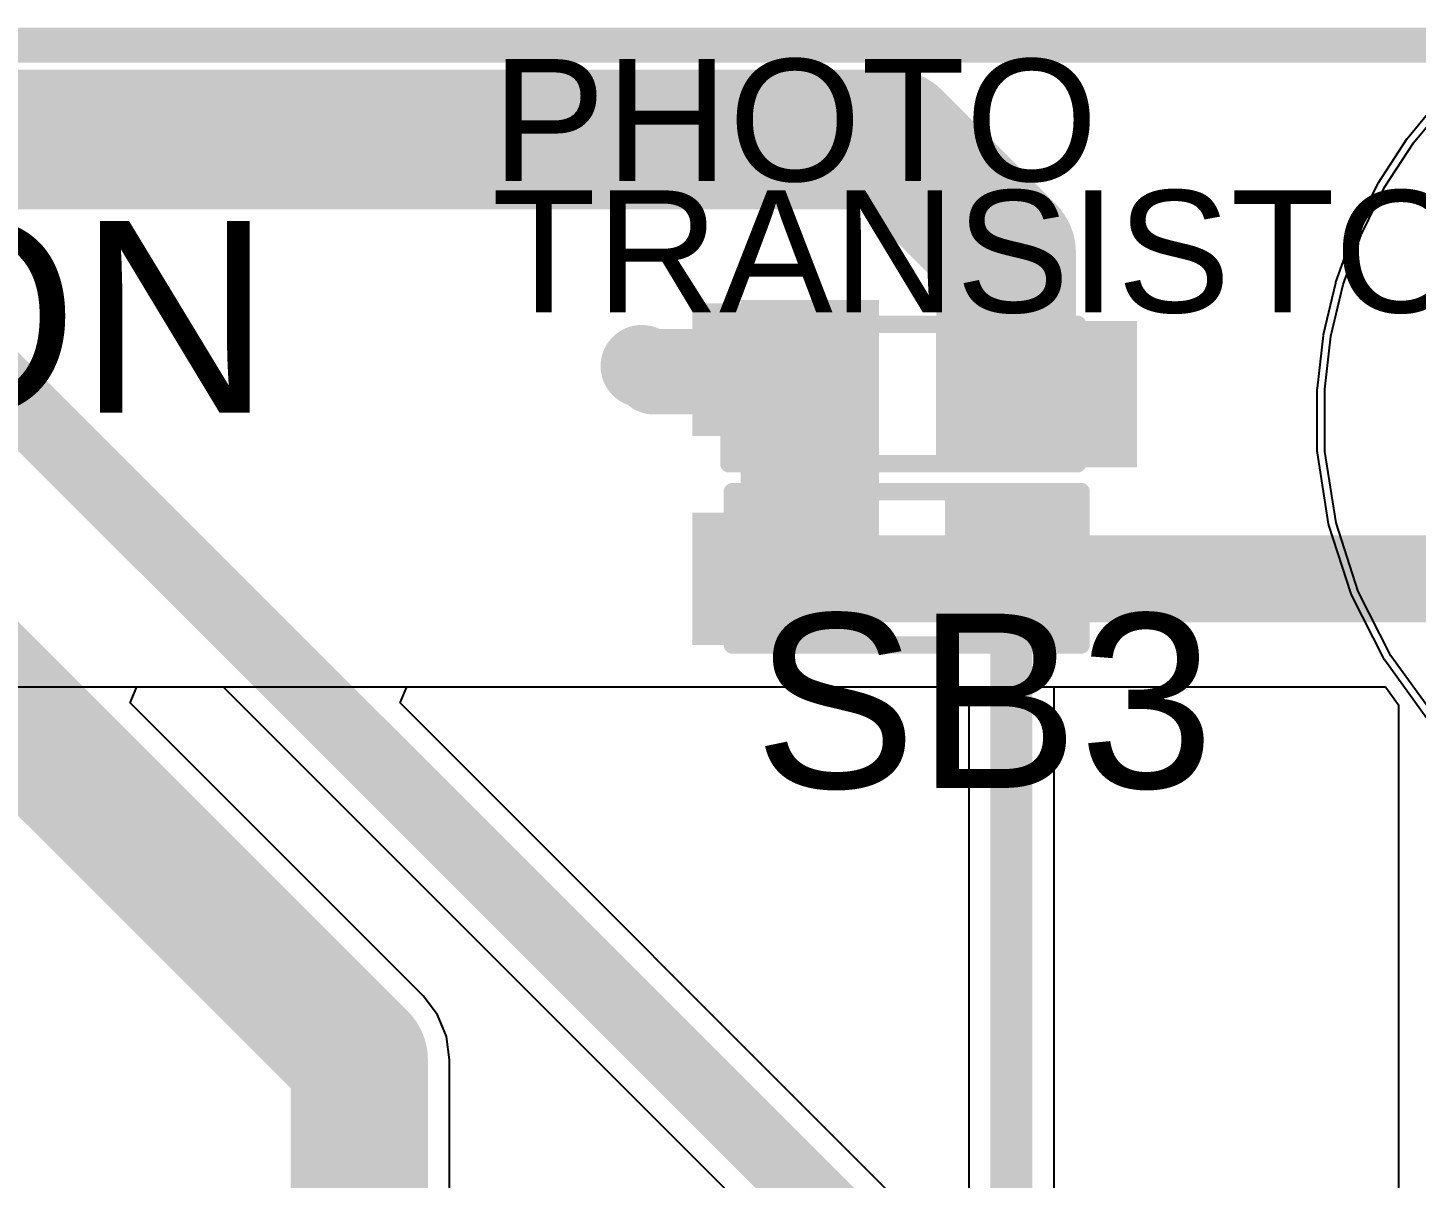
# Model space of a CAD drawing. Header units: millimetres. Extents: x 0 to 214, y 0 to 214.
# Drawn here: x 6.1959 to 6.5941, y 3.991 to 4.3211 of the extents above; entities that cross this region are included whole.
import ezdxf

# ---------------------------------------------------------------- set-up
doc = ezdxf.new("R2010")
doc.units = ezdxf.units.MM
doc.header["$MEASUREMENT"] = 0
for name, color, linetype in [('BottomLayer', 5, 'Continuous'), ('BottomPaste', 16, 'Continuous'), ('BottomSolder', 6, 'Continuous'), ('Mechanical2', 216, 'Continuous'), ('TopLayer', 1, 'Continuous'), ('TopOverlay', 2, 'Continuous'), ('TopPaste', 8, 'Continuous'), ('TopSolder', 216, 'Continuous'), ('ViaHoleLayer', 16, 'Continuous')]:
    doc.layers.add(name, color=color, linetype=linetype)
doc.styles.add('Arial', font='', dxfattribs={"height": 0.2})
doc.styles.get('Arial').set_extended_font_data('Arial')

# ---------------------------------------------------------------- blocks, each defined once
blk = doc.blocks.new('ALS_PT19_315C_L177_TR_167')
at = {"layer": 'TopLayer'}
for points in [[(-0.04567, 0.01614), (-0.01339, 0.01614), (-0.01339, -0.01614), (-0.04567, -0.01614)], [(0.01339, 0.01614), (0.04567, 0.01614), (0.04567, -0.01614), (0.01339, -0.01614)]]:
    blk.add_hatch(color=1, dxfattribs=at).paths.add_polyline_path(points)
at = {"layer": 'TopOverlay'}
blk.add_hatch(color=2, dxfattribs=at).paths.add_polyline_path([(-0.06701, -0.02099), (-0.05001, -0.02099), (-0.05001, 0.02101), (-0.06701, 0.02101)])
at = {"layer": 'TopPaste'}
for points in [[(-0.04567, 0.01614), (-0.01339, 0.01614), (-0.01339, -0.01614), (-0.04567, -0.01614)], [(0.01339, 0.01614), (0.04567, 0.01614), (0.04567, -0.01614), (0.01339, -0.01614)]]:
    blk.add_hatch(color=8, dxfattribs=at).paths.add_polyline_path(points)
at = {"layer": 'TopSolder'}
for points in [[(-0.04967, 0.02014), (-0.00939, 0.02014), (-0.00939, -0.02014), (-0.04967, -0.02014)], [(0.00939, 0.02014), (0.04967, 0.02014), (0.04967, -0.02014), (0.00939, -0.02014)]]:
    blk.add_hatch(color=216, dxfattribs=at).paths.add_polyline_path(points)
at = {"layer": 'TopOverlay', "const_width": 0.005}
for points in [[(0.049, 0.02), (-0.05, 0.02)], [(-0.05, 0.02), (-0.05, -0.02)], [(0.05, 0.02), (0.05, -0.02)], [(0.05, -0.02), (-0.05, -0.02)]]:
    blk.add_lwpolyline(points, dxfattribs=at)
at = {"layer": 'TopOverlay', "const_width": 0.0025}
for points in [[(-0.05125, 0.02, 1), (-0.04875, 0.02, 1)], [(-0.05125, 0.02, 1), (-0.04875, 0.02, 1)], [(0.04775, 0.02, 1), (0.05025, 0.02, 1)], [(0.04875, 0.02, 1), (0.05125, 0.02, 1)], [(-0.05125, -0.02, 1), (-0.04875, -0.02, 1)], [(-0.05125, -0.02, 1), (-0.04875, -0.02, 1)], [(0.04875, -0.02, 1), (0.05125, -0.02, 1)], [(0.04875, -0.02, 1), (0.05125, -0.02, 1)]]:
    blk.add_lwpolyline(points, format="xyb", close=True, dxfattribs=at)
blk = doc.blocks.new('S______B______274')
at = {"layer": 'TopLayer'}
for points in [[(-0.045, -0.0175), (-0.045, 0.0175), (-0.015, 0.0175), (-0.015, -0.0175)], [(0.015, -0.0175), (0.015, 0.0175), (0.045, 0.0175), (0.045, -0.0175)]]:
    blk.add_hatch(color=1, dxfattribs=at).paths.add_polyline_path(points)
at = {"layer": 'TopPaste'}
for points in [[(-0.045, -0.0175), (-0.045, 0.0175), (-0.015, 0.0175), (-0.015, -0.0175)], [(0.015, -0.0175), (0.015, 0.0175), (0.045, 0.0175), (0.045, -0.0175)]]:
    blk.add_hatch(color=8, dxfattribs=at).paths.add_polyline_path(points)
at = {"layer": 'TopSolder'}
for points in [[(-0.049, -0.0215), (-0.049, 0.0215), (-0.011, 0.0215), (-0.011, -0.0215)], [(0.011, -0.0215), (0.011, 0.0215), (0.049, 0.0215), (0.049, -0.0215)]]:
    blk.add_hatch(color=216, dxfattribs=at).paths.add_polyline_path(points)
at = {"layer": 'TopOverlay', "const_width": 0.005}
for points in [[(-0.05, 0.022), (0.05, 0.022)], [(-0.05, -0.022), (-0.05, 0.022)], [(0.05, -0.022), (0.05, 0.022)], [(-0.05, -0.022), (0.05, -0.022)]]:
    blk.add_lwpolyline(points, dxfattribs=at)
at = {"layer": 'TopOverlay', "const_width": 0.0025}
for points in [[(-0.05125, 0.022, 1), (-0.04875, 0.022, 1)], [(-0.05125, 0.022, 1), (-0.04875, 0.022, 1)], [(0.04875, 0.022, 1), (0.05125, 0.022, 1)], [(0.04875, 0.022, 1), (0.05125, 0.022, 1)], [(-0.05125, -0.022, 1), (-0.04875, -0.022, 1)], [(-0.05125, -0.022, 1), (-0.04875, -0.022, 1)], [(0.04875, -0.022, 1), (0.05125, -0.022, 1)], [(0.04875, -0.022, 1), (0.05125, -0.022, 1)]]:
    blk.add_lwpolyline(points, format="xyb", close=True, dxfattribs=at)
blk = doc.blocks.new('R___0603_B_282')
at = {"layer": 'BottomLayer'}
for points in [[(-0.045, -0.0175), (-0.045, 0.0175), (-0.015, 0.0175), (-0.015, -0.0175)], [(0.015, -0.0175), (0.015, 0.0175), (0.045, 0.0175), (0.045, -0.0175)]]:
    blk.add_hatch(color=5, dxfattribs=at).paths.add_polyline_path(points)
at = {"layer": 'BottomPaste'}
for points in [[(-0.045, -0.0175), (-0.045, 0.0175), (-0.015, 0.0175), (-0.015, -0.0175)], [(0.015, -0.0175), (0.015, 0.0175), (0.045, 0.0175), (0.045, -0.0175)]]:
    blk.add_hatch(color=16, dxfattribs=at).paths.add_polyline_path(points)
at = {"layer": 'BottomSolder'}
for points in [[(-0.049, -0.0215), (-0.049, 0.0215), (-0.011, 0.0215), (-0.011, -0.0215)], [(0.011, -0.0215), (0.011, 0.0215), (0.049, 0.0215), (0.049, -0.0215)]]:
    blk.add_hatch(color=6, dxfattribs=at).paths.add_polyline_path(points)

msp = doc.modelspace()

# ---------------------------------------------------------------- hatches: boundary and pattern name
at = {"layer": 'BottomLayer'}
h = msp.add_hatch(color=5, dxfattribs=at)
edge = h.paths.add_edge_path()
edge.add_arc((6.372, 4.224), 0.01181, 0, 360)
at = {"layer": 'BottomSolder'}
h = msp.add_hatch(color=6, dxfattribs=at)
edge = h.paths.add_edge_path()
edge.add_arc((6.372, 4.224), 0.00591, 0, 360)
at = {"layer": 'TopLayer'}
msp.add_hatch(color=1, dxfattribs=at).paths.add_polyline_path([(6.40038, 4.243), (6.40038, 4.148), (6.44, 4.148), (6.44, 4.243)])
h = msp.add_hatch(color=1, dxfattribs=at)
edge = h.paths.add_edge_path()
edge.add_arc((6.372, 4.224), 0.01181, 0, 360)
at = {"layer": 'TopSolder'}
h = msp.add_hatch(color=216, dxfattribs=at)
edge = h.paths.add_edge_path()
edge.add_arc((6.372, 4.224), 0.00591, 0, 360)
at = {"layer": 'ViaHoleLayer'}
h = msp.add_hatch(color=16, dxfattribs=at)
edge = h.paths.add_edge_path()
edge.add_arc((6.372, 4.224), 0.00591, 0, 360)

# ---------------------------------------------------------------- linework, layer by layer
at = {"layer": 'BottomLayer'}
for p, q in [((6.59333, 4.2881), (6.60303, 4.29983)), ((6.58505, 4.27533), (6.59333, 4.2881)), ((6.57828, 4.26169), (6.58505, 4.27533)), ((6.57313, 4.24737), (6.57828, 4.26169)), ((6.56966, 4.23255), (6.57313, 4.24737)), ((6.56791, 4.21743), (6.56966, 4.23255)), ((6.56791, 4.20982), (6.56791, 4.21743)), ((6.56791, 4.19948), (6.56791, 4.20982)), ((6.57113, 4.17906), (6.56791, 4.19948)), ((6.57748, 4.15938), (6.57113, 4.17906)), ((6.58682, 4.14094), (6.57748, 4.15938)), ((6.59892, 4.12417), (6.58682, 4.14094)), ((6.22526, 4.12738), (6.22717, 4.132)), ((6.22717, 4.132), (6.25193, 4.132)), ((6.25193, 4.132), (6.45169, 3.93224)), ((6.30269, 4.12738), (6.3046, 4.132)), ((6.3046, 4.132), (6.58526, 4.132)), ((6.58526, 4.132), (6.589, 4.12682)), ((6.30932, 4.04332), (6.22526, 4.12738)), ((6.47954, 3.95054), (6.30269, 4.12738)), ((6.589, 4.12682), (6.589, 3.87249)), ((6.31344, 4.03795), (6.30932, 4.04332)), ((6.30932, 4.04332), (6.30932, 4.04332)), ((6.31602, 4.03171), (6.31344, 4.03795)), ((6.31691, 4.025), (6.31602, 4.03171)), ((6.31691, 3.922), (6.31691, 4.025))]:
    msp.add_line(p, q, dxfattribs=at)
for points, const_width in [([(6.372, 4.224), (6.37231, 4.22369)], 0.022), ([(6.37231, 4.22369), (6.40731, 4.22369)], 0.022), ([(6.40731, 4.22369), (6.408, 4.223)], 0.022), ([(6.18577, 4.22123), (6.468, 3.939)], 0.02), ([(6.14608, 4.16992), (6.291, 4.025)], 0.03937), ([(6.43, 4.163), (6.6095, 4.163)], 0.025), ([(6.291, 4.025), (6.291, 4.025)], 0.03937), ([(6.291, 3.922), (6.291, 4.025)], 0.03937)]:
    msp.add_lwpolyline(points, dxfattribs=dict(at, const_width=const_width))
for points, const_width in [([(6.3665, 4.224, 1), (6.3775, 4.224, 1)], 0.011), ([(6.36681, 4.22369, 1), (6.37781, 4.22369, 1)], 0.011), ([(6.36681, 4.22369, 1), (6.37781, 4.22369, 1)], 0.011), ([(6.40181, 4.22369, 1), (6.41281, 4.22369, 1)], 0.011), ([(6.40181, 4.22369, 1), (6.41281, 4.22369, 1)], 0.011), ([(6.4025, 4.223, 1), (6.4135, 4.223, 1)], 0.011), ([(6.42375, 4.163, 1), (6.43625, 4.163, 1)], 0.0125), ([(6.28116, 4.025, 1), (6.30084, 4.025, 1)], 0.01969), ([(6.28116, 4.025, 1), (6.30084, 4.025, 1)], 0.01969), ([(6.28116, 4.025, 1), (6.30084, 4.025, 1)], 0.01969), ([(6.28116, 4.025, 1), (6.30084, 4.025, 1)], 0.01969)]:
    msp.add_lwpolyline(points, format="xyb", close=True, dxfattribs=dict(at, const_width=const_width))
at = {"layer": 'BottomSolder'}
for p, q in [((6.59166, 4.28948), (6.60136, 4.30121)), ((6.58323, 4.27651), (6.59152, 4.28928)), ((6.59152, 4.28928), (6.59162, 4.28935)), ((6.59162, 4.28935), (6.59166, 4.28948)), ((6.57634, 4.26266), (6.58311, 4.27629)), ((6.58311, 4.27629), (6.58321, 4.27638)), ((6.58321, 4.27638), (6.58323, 4.27651)), ((6.57109, 4.24811), (6.57625, 4.26243)), ((6.57625, 4.26243), (6.57633, 4.26253)), ((6.57633, 4.26253), (6.57634, 4.26266)), ((6.56755, 4.23305), (6.57102, 4.24787)), ((6.57102, 4.24787), (6.5711, 4.24797)), ((6.5711, 4.24797), (6.57109, 4.24811)), ((6.56576, 4.21768), (6.56751, 4.2328)), ((6.56751, 4.2328), (6.56757, 4.23292)), ((6.56757, 4.23292), (6.56755, 4.23305)), ((6.56574, 4.21743), (6.56579, 4.21755)), ((6.56574, 4.20982), (6.56574, 4.21743)), ((6.56579, 4.21755), (6.56576, 4.21768)), ((6.56574, 4.19948), (6.56574, 4.20982)), ((6.56581, 4.19932), (6.56574, 4.19948)), ((6.56577, 4.19915), (6.56581, 4.19932)), ((6.56899, 4.17872), (6.56577, 4.19915)), ((6.56908, 4.17857), (6.56899, 4.17872)), ((6.56907, 4.17839), (6.56908, 4.17857)), ((6.57542, 4.15872), (6.56907, 4.17839)), ((6.57554, 4.15858), (6.57542, 4.15872)), ((6.57555, 4.1584), (6.57554, 4.15858)), ((6.58489, 4.13996), (6.57555, 4.1584)), ((6.58502, 4.13984), (6.58489, 4.13996)), ((6.58507, 4.13967), (6.58502, 4.13984)), ((6.59716, 4.1229), (6.58507, 4.13967))]:
    msp.add_line(p, q, dxfattribs=at)
at = {"layer": 'Mechanical2', "const_width": 0.01}
msp.add_lwpolyline([(-0.10586, 4.31606), (6.80914, 4.31606)], dxfattribs=at)
at = {"layer": 'TopLayer'}
for p, q in [((6.59333, 4.2881), (6.60303, 4.29983)), ((6.58505, 4.27533), (6.59333, 4.2881)), ((6.57828, 4.26169), (6.58505, 4.27533)), ((6.57313, 4.24737), (6.57828, 4.26169)), ((6.56966, 4.23255), (6.57313, 4.24737)), ((6.56791, 4.21743), (6.56966, 4.23255)), ((6.56791, 4.20982), (6.56791, 4.21743)), ((6.56791, 4.19948), (6.56791, 4.20982)), ((6.57113, 4.17906), (6.56791, 4.19948)), ((6.57748, 4.15938), (6.57113, 4.17906)), ((6.58682, 4.14094), (6.57748, 4.15938)), ((6.59892, 4.12417), (6.58682, 4.14094)), ((6.05997, 4.132), (6.46576, 4.132)), ((6.46576, 4.132), (6.46576, 3.93707)), ((6.49024, 3.932), (6.49024, 4.132)), ((6.49024, 4.132), (6.58526, 4.132)), ((6.58526, 4.132), (6.589, 4.12681)), ((6.589, 4.12681), (6.589, 3.87249))]:
    msp.add_line(p, q, dxfattribs=at)
for points, const_width in [([(6.1, 4.289), (6.444, 4.289)], 0.04), ([(6.444, 4.289), (6.47653, 4.25647)], 0.04), ([(6.47653, 4.216), (6.47653, 4.25647)], 0.04), ([(6.372, 4.224), (6.37244, 4.224)], 0.022), ([(6.37244, 4.224), (6.3753, 4.22114)], 0.022), ([(6.3753, 4.22114), (6.41233, 4.22114)], 0.022), ([(6.41233, 4.22114), (6.41447, 4.219)], 0.022), ([(6.41747, 4.216), (6.42019, 4.21328)], 0.022), ([(6.42019, 4.1955), (6.42019, 4.21328)], 0.022), ([(6.478, 3.932), (6.478, 4.166)], 0.012)]:
    msp.add_lwpolyline(points, dxfattribs=dict(at, const_width=const_width))
for points, const_width in [([(6.434, 4.289, 1), (6.454, 4.289, 1)], 0.02), ([(6.434, 4.289, 1), (6.454, 4.289, 1)], 0.02), ([(6.46653, 4.25647, 1), (6.48653, 4.25647, 1)], 0.02), ([(6.46653, 4.25647, 1), (6.48653, 4.25647, 1)], 0.02), ([(6.3665, 4.224, 1), (6.3775, 4.224, 1)], 0.011), ([(6.36694, 4.224, 1), (6.37794, 4.224, 1)], 0.011), ([(6.36694, 4.224, 1), (6.37794, 4.224, 1)], 0.011), ([(6.46653, 4.216, 1), (6.48653, 4.216, 1)], 0.02), ([(6.3698, 4.22114, 1), (6.3808, 4.22114, 1)], 0.011), ([(6.3698, 4.22114, 1), (6.3808, 4.22114, 1)], 0.011), ([(6.40683, 4.22114, 1), (6.41783, 4.22114, 1)], 0.011), ([(6.40683, 4.22114, 1), (6.41783, 4.22114, 1)], 0.011), ([(6.40897, 4.219, 1), (6.41997, 4.219, 1)], 0.011), ([(6.41197, 4.216, 1), (6.42297, 4.216, 1)], 0.011), ([(6.41469, 4.21328, 1), (6.42569, 4.21328, 1)], 0.011), ([(6.41469, 4.21328, 1), (6.42569, 4.21328, 1)], 0.011), ([(6.41469, 4.1955, 1), (6.42569, 4.1955, 1)], 0.011), ([(6.475, 4.166, 1), (6.481, 4.166, 1)], 0.006)]:
    msp.add_lwpolyline(points, format="xyb", close=True, dxfattribs=dict(at, const_width=const_width))
at = {"layer": 'TopSolder'}
for p, q in [((6.59166, 4.28948), (6.60136, 4.30121)), ((6.58323, 4.27651), (6.59152, 4.28928)), ((6.59152, 4.28928), (6.59162, 4.28935)), ((6.59162, 4.28935), (6.59166, 4.28948)), ((6.57634, 4.26266), (6.58311, 4.27629)), ((6.58311, 4.27629), (6.58321, 4.27638)), ((6.58321, 4.27638), (6.58323, 4.27651)), ((6.57109, 4.24811), (6.57625, 4.26243)), ((6.57625, 4.26243), (6.57633, 4.26253)), ((6.57633, 4.26253), (6.57634, 4.26266)), ((6.56755, 4.23305), (6.57102, 4.24787)), ((6.57102, 4.24787), (6.5711, 4.24797)), ((6.5711, 4.24797), (6.57109, 4.24811)), ((6.56576, 4.21768), (6.56751, 4.2328)), ((6.56751, 4.2328), (6.56757, 4.23292)), ((6.56757, 4.23292), (6.56755, 4.23305)), ((6.56574, 4.21743), (6.56579, 4.21755)), ((6.56574, 4.20982), (6.56574, 4.21743)), ((6.56579, 4.21755), (6.56576, 4.21768)), ((6.56574, 4.19948), (6.56574, 4.20982)), ((6.56581, 4.19932), (6.56574, 4.19948)), ((6.56577, 4.19915), (6.56581, 4.19932)), ((6.56899, 4.17872), (6.56577, 4.19915)), ((6.56908, 4.17857), (6.56899, 4.17872)), ((6.56907, 4.17839), (6.56908, 4.17857)), ((6.57542, 4.15872), (6.56907, 4.17839)), ((6.57554, 4.15858), (6.57542, 4.15872)), ((6.57555, 4.15841), (6.57554, 4.15858)), ((6.58489, 4.13996), (6.57555, 4.15841)), ((6.58502, 4.13984), (6.58489, 4.13996)), ((6.58507, 4.13967), (6.58502, 4.13984)), ((6.59716, 4.1229), (6.58507, 4.13967))]:
    msp.add_line(p, q, dxfattribs=at)

# ---------------------------------------------------------------- block references
for name, p, rotation in [('R___0603_B_282', (6.408, 4.193), 90), ('ALS_PT19_315C_L177_TR_167', (6.447, 4.216), 180)]:
    msp.add_blockref(name, p, dxfattribs=dict(rotation=rotation))
msp.add_blockref('S______B______274', (6.448, 4.166))

# ---------------------------------------------------------------- texts
at = {"layer": 'TopOverlay', "style": 'Arial'}
for s, height, p in [('PHOTO', 0.035, (6.329, 4.27708)), ('TRANSISTOR', 0.035, (6.329, 4.23941)), ('DETETCTION', 0.055, (5.775, 4.21064))]:
    msp.add_text(s, height=height, rotation=360, dxfattribs=at).set_placement(p)
msp.add_text('SB3', height=0.05, dxfattribs=at).set_placement((6.4042, 4.10299))

doc.saveas('drawing.dxf')
